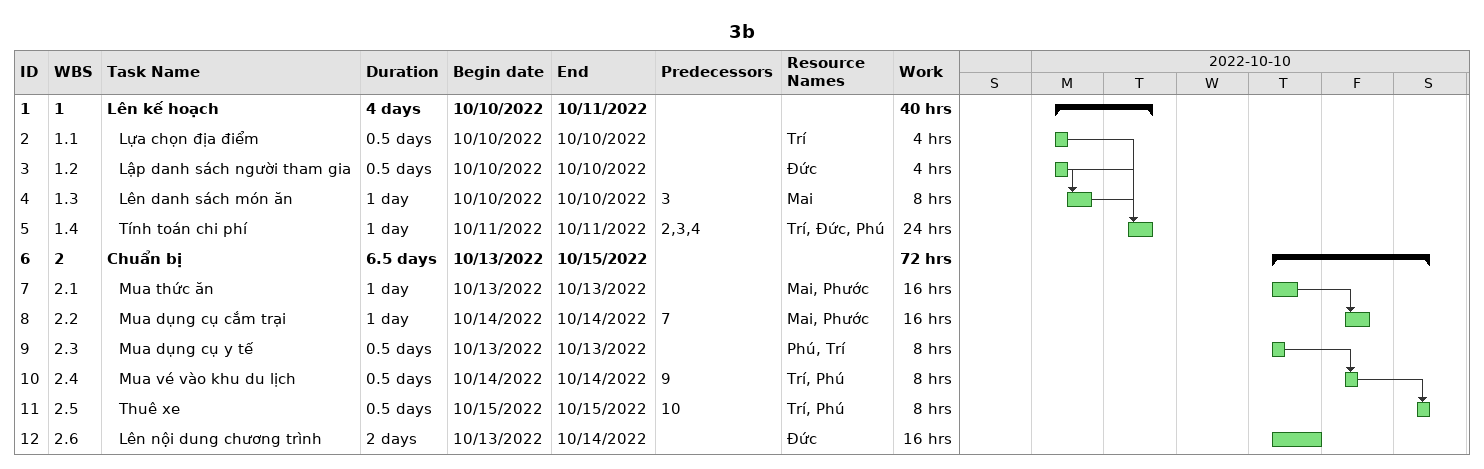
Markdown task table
3b

| ID | WBS | Task | Duration | Start | Finish | Predecessors | Resources | Work (h) |
|---|---|---|---|---|---|---|---|---|
| 1 | 1 | **Lên kế hoạch** | 4d | 2022-10-10 | 2022-10-11 |  |  | 40 |
| 2 | 1.1 | Lựa chọn địa điểm | 0.5d | 2022-10-10 | 2022-10-10 |  | Trí | 4 |
| 3 | 1.2 | Lập danh sách người tham gia | 0.5d | 2022-10-10 | 2022-10-10 |  | Đức | 4 |
| 4 | 1.3 | Lên danh sách món ăn | 1d | 2022-10-10 | 2022-10-10 | 3 | Mai | 8 |
| 5 | 1.4 | Tính toán chi phí | 1d | 2022-10-11 | 2022-10-11 | 2, 3, 4 | Trí, Đức, Phú | 24 |
| 6 | 2 | **Chuẩn bị** | 6.5d | 2022-10-13 | 2022-10-15 |  |  | 72 |
| 7 | 2.1 | Mua thức ăn | 1d | 2022-10-13 | 2022-10-13 |  | Mai, Phước | 16 |
| 8 | 2.2 | Mua dụng cụ cắm trại | 1d | 2022-10-14 | 2022-10-14 | 7 | Mai, Phước | 16 |
| 9 | 2.3 | Mua dụng cụ y tế | 0.5d | 2022-10-13 | 2022-10-13 |  | Phú, Trí | 8 |
| 10 | 2.4 | Mua vé vào khu du lịch | 0.5d | 2022-10-14 | 2022-10-14 | 9 | Trí, Phú | 8 |
| 11 | 2.5 | Thuê xe | 0.5d | 2022-10-15 | 2022-10-15 | 10 | Trí, Phú | 8 |
| 12 | 2.6 | Lên nội dung chương trình | 2d | 2022-10-13 | 2022-10-14 |  | Đức | 16 |
